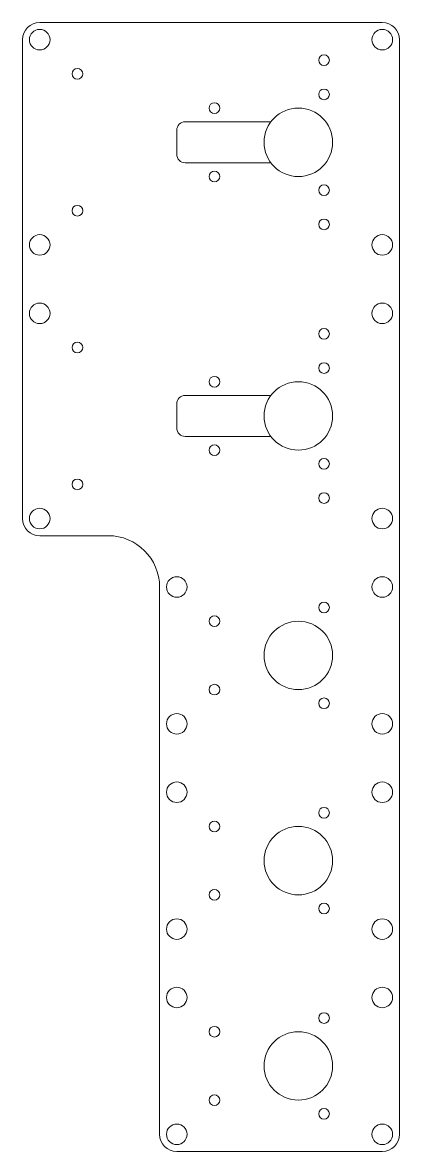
# Model space of a CAD drawing. Header units: inches. Extents: x -5.5 to 0, y -8.7 to 7.7.
import ezdxf

# ---------------------------------------------------------------- set-up
doc = ezdxf.new("R2010")
doc.units = ezdxf.units.IN
doc.layers.get('0').update_dxf_attribs({"color": 1, "linetype": 'CONTINUOUS', "lineweight": 0})

msp = doc.modelspace()

# ---------------------------------------------------------------- linework, layer by layer
for p, q in [((-5.25, 7.75), (-0.25, 7.75)), ((-5.5, 4.5), (-5.5, 7.5)), ((0, 7.5), (0, 4.5)), ((-3.125, 6.3), (-1.875, 6.3)), ((-3.25, 5.825), (-3.25, 6.175)), ((-1.875, 5.7), (-3.125, 5.7)), ((-5.5, 4.5), (-5.5, 3.5)), ((0, 4.5), (0, 3.5)), ((-5.5, 0.5), (-5.5, 3.5)), ((-5.5, 3.5), (-5.5, 3.5)), ((0, 3.5), (0, 0.5)), ((0, 3.5), (0, 3.5)), ((-3.25, 1.825), (-3.25, 2.175)), ((-3.125, 2.3), (-1.875, 2.3)), ((-1.875, 1.7), (-3.125, 1.7)), ((0, 0.5), (0, -0.5)), ((-5.25, 0.25), (-4.25, 0.25)), ((-3.5, -2.5), (-3.5, -0.5)), ((0, -0.5), (0, -2.5)), ((-3.5, -2.5), (-3.5, -3.5)), ((0, -2.5), (0, -3.5)), ((-3.5, -5.5), (-3.5, -3.5)), ((0, -3.5), (0, -5.5)), ((-3.5, -5.5), (-3.5, -6.5)), ((0, -5.5), (0, -6.5)), ((-3.5, -8.5), (-3.5, -6.5)), ((0, -6.5), (0, -8.5)), ((-0.25, -8.75), (-3.25, -8.75))]:
    msp.add_line(p, q)
for centre, radius in [((-5.25, 7.5), 0.15), ((-0.25, 7.5), 0.15), ((-1.1, 7.2), 0.078), ((-4.7, 7), 0.078), ((-1.1, 6.7), 0.078), ((-2.7, 6.5), 0.078), ((-1.475, 6), 0.5), ((-2.7, 5.5), 0.078), ((-1.1, 5.3), 0.078), ((-4.7, 5), 0.078), ((-1.1, 4.8), 0.078), ((-5.25, 4.5), 0.15), ((-0.25, 4.5), 0.15), ((-5.25, 3.5), 0.15), ((-0.25, 3.5), 0.15), ((-1.1, 3.2), 0.078), ((-4.7, 3), 0.078), ((-1.1, 2.7), 0.078), ((-2.7, 2.5), 0.078), ((-1.475, 2), 0.5), ((-2.7, 1.5), 0.078), ((-1.1, 1.3), 0.078), ((-4.7, 1), 0.078), ((-1.1, 0.8), 0.078), ((-5.25, 0.5), 0.15), ((-0.25, 0.5), 0.15), ((-3.25, -0.5), 0.15), ((-0.25, -0.5), 0.15), ((-1.1, -0.8), 0.078), ((-2.7, -1), 0.078), ((-1.475, -1.5), 0.5), ((-2.7, -2), 0.078), ((-1.1, -2.2), 0.078), ((-3.25, -2.5), 0.15), ((-0.25, -2.5), 0.15), ((-3.25, -3.5), 0.15), ((-0.25, -3.5), 0.15), ((-1.1, -3.8), 0.078), ((-2.7, -4), 0.078), ((-1.475, -4.5), 0.5), ((-2.7, -5), 0.078), ((-1.1, -5.2), 0.078), ((-3.25, -5.5), 0.15), ((-0.25, -5.5), 0.15), ((-3.25, -6.5), 0.15), ((-0.25, -6.5), 0.15), ((-1.1, -6.8), 0.078), ((-2.7, -7), 0.078), ((-1.475, -7.5), 0.5), ((-2.7, -8), 0.078), ((-1.1, -8.2), 0.078), ((-3.25, -8.5), 0.15), ((-0.25, -8.5), 0.15)]:
    msp.add_circle(centre, radius)
for centre, radius, start, end in [((-5.25, 7.5), 0.25, 90, 180), ((-0.25, 7.5), 0.25, 0, 90), ((-3.125, 6.175), 0.125, 90, 180), ((-3.125, 5.825), 0.125, 180, 270), ((-3.125, 2.175), 0.125, 90, 180), ((-3.125, 1.825), 0.125, 180, 270), ((-5.25, 0.5), 0.25, 180, 270), ((-4.25, -0.5), 0.75, 0, 90), ((-3.25, -8.5), 0.25, 180, 270), ((-0.25, -8.5), 0.25, 270, 0)]:
    msp.add_arc(centre, radius, start, end)

doc.saveas('drawing.dxf')
